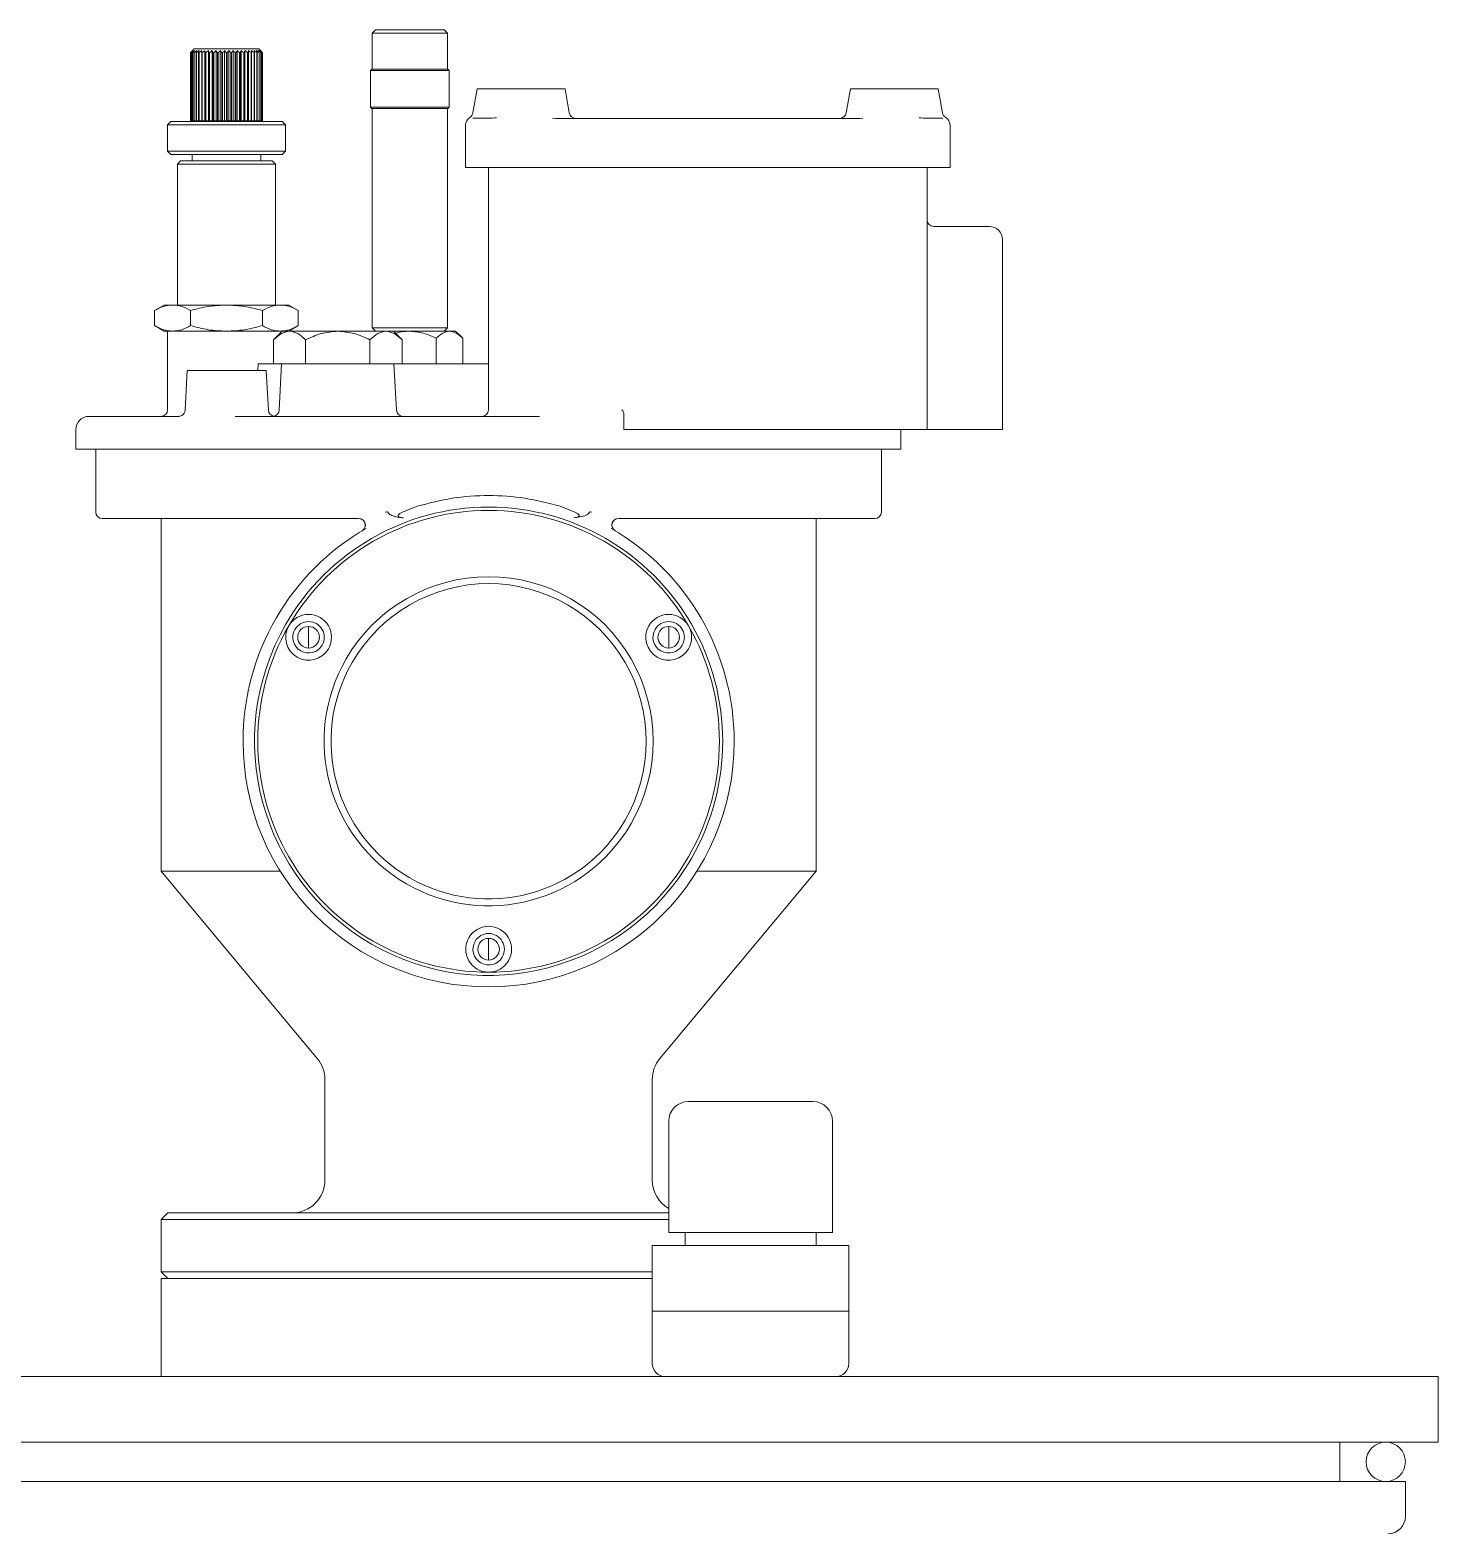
# Model space of a CAD drawing. Header units: millimetres. Extents: x 51507 to 66627, y -17810 to -7118.
# Drawn here: x 54397.4 to 54612.4, y -12029.4 to -11801.1 of the extents above; entities that cross this region are included whole.
import ezdxf

# ---------------------------------------------------------------- set-up
doc = ezdxf.new("R2010")
doc.units = ezdxf.units.MM
doc.header["$LTSCALE"] = 10
doc.layers.add('粗实线', color=4, linetype='Continuous', lineweight=18)

msp = doc.modelspace()

# ---------------------------------------------------------------- linework, layer by layer
at = {"layer": '粗实线'}
for p, q in [((54450.125, -11801.104), (54449.625, -11801.604)), ((54450.125, -11801.104), (54455.375, -11801.104)), ((54455.375, -11801.104), (54460.625, -11801.104)), ((54461.125, -11801.604), (54460.625, -11801.104)), ((54449.625, -11801.604), (54449.625, -11807.104)), ((54455.375, -11801.604), (54449.625, -11801.604)), ((54461.125, -11801.604), (54455.375, -11801.604)), ((54461.125, -11807.104), (54461.125, -11801.604)), ((54421.881, -11815.004), (54421.881, -11804.569)), ((54421.885, -11804.569), (54421.892, -11804.569)), ((54421.885, -11815.004), (54421.885, -11804.569)), ((54421.892, -11815.004), (54421.892, -11804.569)), ((54421.969, -11804.569), (54421.99, -11804.569)), ((54421.969, -11815.004), (54421.969, -11804.569)), ((54421.99, -11815.004), (54421.99, -11804.569)), ((54422.139, -11804.569), (54422.172, -11804.569)), ((54422.139, -11815.004), (54422.139, -11804.569)), ((54422.441, -11804.004), (54422.142, -11804.303)), ((54422.172, -11815.004), (54422.172, -11804.569)), ((54422.391, -11804.569), (54422.437, -11804.569)), ((54422.391, -11815.004), (54422.391, -11804.569)), ((54422.437, -11815.004), (54422.437, -11804.569)), ((54425.026, -11804.004), (54422.441, -11804.004)), ((54422.721, -11804.569), (54422.779, -11804.569)), ((54422.721, -11815.004), (54422.721, -11804.569)), ((54422.779, -11815.004), (54422.779, -11804.569)), ((54423.126, -11804.569), (54423.194, -11804.569)), ((54423.126, -11815.004), (54423.126, -11804.569)), ((54423.194, -11815.004), (54423.194, -11804.569)), ((54423.597, -11804.569), (54423.675, -11804.569)), ((54423.597, -11815.004), (54423.597, -11804.569)), ((54423.675, -11815.004), (54423.675, -11804.569)), ((54424.086, -11815.004), (54424.086, -11804.269)), ((54424.127, -11804.569), (54424.214, -11804.569)), ((54424.127, -11815.004), (54424.127, -11804.569)), ((54424.214, -11815.004), (54424.214, -11804.569)), ((54424.617, -11815.004), (54424.617, -11804.269)), ((54424.709, -11815.004), (54424.709, -11804.569)), ((54424.709, -11804.569), (54424.756, -11804.569)), ((54424.756, -11804.569), (54424.803, -11804.569)), ((54424.803, -11815.004), (54424.803, -11804.569)), ((54432.309, -11804.004), (54425.026, -11804.004)), ((54425.191, -11815.004), (54425.191, -11804.269)), ((54425.333, -11804.569), (54425.433, -11804.569)), ((54425.333, -11815.004), (54425.333, -11804.569)), ((54425.433, -11815.004), (54425.433, -11804.569)), ((54425.8, -11815.004), (54425.8, -11804.269)), ((54425.989, -11804.569), (54426.093, -11804.569)), ((54425.989, -11815.004), (54425.989, -11804.569)), ((54426.093, -11815.004), (54426.093, -11804.569)), ((54426.433, -11815.004), (54426.433, -11804.269)), ((54426.668, -11804.569), (54426.773, -11804.569)), ((54426.668, -11815.004), (54426.668, -11804.569)), ((54426.773, -11815.004), (54426.773, -11804.569)), ((54427.081, -11815.004), (54427.081, -11804.269)), ((54427.357, -11815.004), (54427.357, -11804.569)), ((54427.357, -11804.569), (54427.463, -11804.569)), ((54427.463, -11815.004), (54427.463, -11804.569)), ((54427.734, -11815.004), (54427.734, -11804.269)), ((54428.046, -11804.569), (54428.152, -11804.569)), ((54428.046, -11815.004), (54428.046, -11804.569)), ((54428.152, -11815.004), (54428.152, -11804.569)), ((54428.382, -11815.004), (54428.382, -11804.269)), ((54428.725, -11804.569), (54428.828, -11804.569)), ((54428.725, -11815.004), (54428.725, -11804.569)), ((54428.828, -11815.004), (54428.828, -11804.569)), ((54429.013, -11815.004), (54429.013, -11804.269)), ((54429.383, -11804.569), (54429.481, -11804.569)), ((54429.383, -11815.004), (54429.383, -11804.569)), ((54429.481, -11815.004), (54429.481, -11804.569)), ((54429.619, -11815.004), (54429.619, -11804.269)), ((54430.009, -11804.569), (54430.102, -11804.569)), ((54430.009, -11815.004), (54430.009, -11804.569)), ((54430.102, -11815.004), (54430.102, -11804.569)), ((54430.189, -11815.004), (54430.189, -11804.269)), ((54430.593, -11804.569), (54430.679, -11804.569)), ((54430.593, -11815.004), (54430.593, -11804.569)), ((54430.679, -11815.004), (54430.679, -11804.569)), ((54430.715, -11815.004), (54430.715, -11804.269)), ((54431.127, -11804.569), (54431.204, -11804.569)), ((54431.127, -11815.004), (54431.127, -11804.569)), ((54431.204, -11815.004), (54431.204, -11804.569)), ((54431.601, -11804.569), (54431.669, -11804.569)), ((54431.601, -11815.004), (54431.601, -11804.569)), ((54431.669, -11815.004), (54431.669, -11804.569)), ((54432.009, -11804.569), (54432.065, -11804.569)), ((54432.009, -11815.004), (54432.009, -11804.569)), ((54432.065, -11815.004), (54432.065, -11804.569)), ((54432.608, -11804.303), (54432.309, -11804.004)), ((54432.344, -11804.569), (54432.389, -11804.569)), ((54432.344, -11815.004), (54432.344, -11804.569)), ((54432.389, -11815.004), (54432.389, -11804.569)), ((54432.6, -11804.569), (54432.632, -11804.569)), ((54432.6, -11815.004), (54432.6, -11804.569)), ((54432.632, -11815.004), (54432.632, -11804.569)), ((54432.774, -11804.569), (54432.794, -11804.569)), ((54432.774, -11815.004), (54432.774, -11804.569)), ((54432.794, -11815.004), (54432.794, -11804.569)), ((54432.863, -11804.569), (54432.869, -11804.569)), ((54432.863, -11815.004), (54432.863, -11804.569)), ((54432.869, -11815.004), (54432.869, -11804.569)), ((54449.575, -11807.104), (54449.375, -11807.304)), ((54449.375, -11807.304), (54449.375, -11812.904)), ((54455.375, -11807.304), (54449.375, -11807.304)), ((54449.575, -11807.104), (54455.375, -11807.104)), ((54455.375, -11807.104), (54461.175, -11807.104)), ((54461.375, -11807.304), (54455.375, -11807.304)), ((54461.375, -11807.304), (54461.175, -11807.104)), ((54461.375, -11812.904), (54461.375, -11807.304)), ((54465.669, -11810.104), (54465.021, -11813.777)), ((54465.669, -11810.104), (54479.082, -11810.104)), ((54479.082, -11810.104), (54479.729, -11813.777)), ((54522.669, -11810.104), (54522.021, -11813.777)), ((54522.669, -11810.104), (54536.082, -11810.104)), ((54536.082, -11810.104), (54536.729, -11813.777)), ((54449.375, -11812.904), (54449.575, -11813.104)), ((54449.375, -11812.904), (54455.375, -11812.904)), ((54455.375, -11813.104), (54449.575, -11813.104)), ((54449.625, -11813.104), (54449.625, -11846.604)), ((54455.375, -11812.904), (54461.375, -11812.904)), ((54461.175, -11813.104), (54455.375, -11813.104)), ((54461.125, -11846.604), (54461.125, -11813.104)), ((54461.175, -11813.104), (54461.375, -11812.904)), ((54477.168, -11814.572), (54477.599, -11814.604)), ((54477.599, -11814.604), (54524.151, -11814.604)), ((54524.151, -11814.604), (54524.535, -11814.576)), ((54418.875, -11815.104), (54418.375, -11815.604)), ((54418.375, -11815.604), (54418.375, -11819.604)), ((54418.476, -11815.604), (54418.375, -11815.604)), ((54436.375, -11815.604), (54418.476, -11815.604)), ((54418.875, -11815.104), (54418.97, -11815.104)), ((54418.97, -11815.104), (54435.875, -11815.104)), ((54421.885, -11815.004), (54421.881, -11815.004)), ((54421.892, -11815.004), (54421.885, -11815.004)), ((54421.969, -11815.004), (54421.892, -11815.004)), ((54421.99, -11815.004), (54421.969, -11815.004)), ((54422.139, -11815.004), (54421.99, -11815.004)), ((54422.172, -11815.004), (54422.139, -11815.004)), ((54422.391, -11815.004), (54422.172, -11815.004)), ((54422.437, -11815.004), (54422.391, -11815.004)), ((54422.721, -11815.004), (54422.437, -11815.004)), ((54422.779, -11815.004), (54422.721, -11815.004)), ((54423.126, -11815.004), (54422.779, -11815.004)), ((54423.194, -11815.004), (54423.126, -11815.004)), ((54423.597, -11815.004), (54423.194, -11815.004)), ((54423.675, -11815.004), (54423.597, -11815.004)), ((54424.086, -11815.004), (54423.675, -11815.004)), ((54423.875, -11815.004), (54423.875, -11815.104)), ((54424.127, -11815.004), (54424.086, -11815.004)), ((54424.214, -11815.004), (54424.127, -11815.004)), ((54424.617, -11815.004), (54424.214, -11815.004)), ((54424.709, -11815.004), (54424.617, -11815.004)), ((54424.803, -11815.004), (54424.709, -11815.004)), ((54425.191, -11815.004), (54424.803, -11815.004)), ((54425.333, -11815.004), (54425.191, -11815.004)), ((54425.433, -11815.004), (54425.333, -11815.004)), ((54425.8, -11815.004), (54425.433, -11815.004)), ((54425.989, -11815.004), (54425.8, -11815.004)), ((54426.093, -11815.004), (54425.989, -11815.004)), ((54426.433, -11815.004), (54426.093, -11815.004)), ((54426.668, -11815.004), (54426.433, -11815.004)), ((54426.773, -11815.004), (54426.668, -11815.004)), ((54427.081, -11815.004), (54426.773, -11815.004)), ((54427.357, -11815.004), (54427.081, -11815.004)), ((54427.463, -11815.004), (54427.357, -11815.004)), ((54427.734, -11815.004), (54427.463, -11815.004)), ((54428.046, -11815.004), (54427.734, -11815.004)), ((54428.152, -11815.004), (54428.046, -11815.004)), ((54428.382, -11815.004), (54428.152, -11815.004)), ((54428.725, -11815.004), (54428.382, -11815.004)), ((54428.828, -11815.004), (54428.725, -11815.004)), ((54429.013, -11815.004), (54428.828, -11815.004)), ((54429.383, -11815.004), (54429.013, -11815.004)), ((54429.481, -11815.004), (54429.383, -11815.004)), ((54429.619, -11815.004), (54429.481, -11815.004)), ((54430.009, -11815.004), (54429.619, -11815.004)), ((54430.102, -11815.004), (54430.009, -11815.004)), ((54430.189, -11815.004), (54430.102, -11815.004)), ((54430.593, -11815.004), (54430.189, -11815.004)), ((54430.679, -11815.004), (54430.593, -11815.004)), ((54430.715, -11815.004), (54430.679, -11815.004)), ((54431.127, -11815.004), (54430.715, -11815.004)), ((54430.875, -11815.104), (54430.875, -11815.004)), ((54431.204, -11815.004), (54431.127, -11815.004)), ((54431.601, -11815.004), (54431.204, -11815.004)), ((54431.669, -11815.004), (54431.601, -11815.004)), ((54432.009, -11815.004), (54431.669, -11815.004)), ((54432.065, -11815.004), (54432.009, -11815.004)), ((54432.344, -11815.004), (54432.065, -11815.004)), ((54432.389, -11815.004), (54432.344, -11815.004)), ((54432.6, -11815.004), (54432.389, -11815.004)), ((54432.632, -11815.004), (54432.6, -11815.004)), ((54432.774, -11815.004), (54432.632, -11815.004)), ((54432.794, -11815.004), (54432.774, -11815.004)), ((54432.863, -11815.004), (54432.794, -11815.004)), ((54432.869, -11815.004), (54432.863, -11815.004)), ((54436.375, -11815.604), (54435.875, -11815.104)), ((54436.375, -11819.604), (54436.375, -11815.604)), ((54463.875, -11815.695), (54463.875, -11815.997)), ((54463.875, -11822.104), (54463.875, -11815.997)), ((54537.875, -11815.613), (54537.875, -11815.997)), ((54537.875, -11815.997), (54537.875, -11822.104)), ((54418.375, -11819.604), (54418.875, -11820.104)), ((54418.375, -11819.604), (54418.476, -11819.604)), ((54418.476, -11819.604), (54436.375, -11819.604)), ((54418.97, -11820.104), (54418.875, -11820.104)), ((54435.875, -11820.104), (54418.97, -11820.104)), ((54420.375, -11821.104), (54419.875, -11821.604)), ((54419.875, -11821.604), (54419.875, -11843.104)), ((54427.375, -11821.604), (54419.875, -11821.604)), ((54420.375, -11821.104), (54427.375, -11821.104)), ((54422.125, -11820.104), (54422.125, -11821.104)), ((54427.375, -11821.104), (54434.375, -11821.104)), ((54434.875, -11821.604), (54427.375, -11821.604)), ((54432.625, -11821.104), (54432.625, -11820.104)), ((54434.875, -11821.604), (54434.375, -11821.104)), ((54434.875, -11843.104), (54434.875, -11821.604)), ((54435.875, -11820.104), (54436.375, -11819.604)), ((54468.875, -11822.104), (54463.875, -11822.104)), ((54467.375, -11859.104), (54467.375, -11822.104)), ((54468.875, -11822.104), (54532.875, -11822.104)), ((54537.875, -11822.104), (54532.875, -11822.104)), ((54534.375, -11822.104), (54534.375, -11862.104)), ((54543.875, -11831.104), (54535.375, -11831.104)), ((54545.875, -11833.104), (54545.875, -11845.604)), ((54417.875, -11843.104), (54416.403, -11843.954)), ((54416.406, -11843.952), (54416.406, -11846.255)), ((54419.148, -11843.104), (54417.875, -11843.104)), ((54427.375, -11843.104), (54419.148, -11843.104)), ((54421.89, -11843.952), (54421.89, -11846.255)), ((54435.602, -11843.104), (54427.375, -11843.104)), ((54432.86, -11843.952), (54432.86, -11846.255)), ((54436.875, -11843.104), (54435.602, -11843.104)), ((54438.348, -11843.954), (54436.875, -11843.104)), ((54438.345, -11843.952), (54438.345, -11846.255)), ((54416.403, -11846.253), (54417.875, -11847.104)), ((54436.875, -11847.104), (54438.348, -11846.253)), ((54449.625, -11846.604), (54450.125, -11847.104)), ((54449.625, -11846.604), (54455.375, -11846.604)), ((54455.375, -11846.604), (54461.125, -11846.604)), ((54460.625, -11847.104), (54461.125, -11846.604)), ((54545.875, -11845.604), (54545.875, -11862.104)), ((54419.148, -11847.104), (54417.875, -11847.104)), ((54418.375, -11847.104), (54418.375, -11859.104)), ((54427.375, -11847.104), (54419.148, -11847.104)), ((54435.602, -11847.104), (54427.375, -11847.104)), ((54435.875, -11847.104), (54434.557, -11848.422)), ((54434.56, -11852.104), (54434.56, -11848.418)), ((54435.875, -11847.104), (54435.602, -11847.104)), ((54435.875, -11847.104), (54437.014, -11847.104)), ((54437.014, -11847.104), (54444.375, -11847.104)), ((54439.468, -11852.104), (54439.468, -11848.418)), ((54444.375, -11847.104), (54451.736, -11847.104)), ((54449.283, -11852.104), (54449.283, -11848.418)), ((54451.736, -11847.104), (54452.875, -11847.104)), ((54454.194, -11848.422), (54452.875, -11847.104)), ((54452.875, -11847.104), (54455.375, -11847.104)), ((54454.19, -11852.104), (54454.19, -11848.418)), ((54455.375, -11847.104), (54461.437, -11847.104)), ((54459.417, -11848.186), (54459.417, -11852.104)), ((54461.437, -11847.104), (54462.375, -11847.104)), ((54463.461, -11848.189), (54462.375, -11847.104)), ((54463.458, -11848.186), (54463.458, -11852.104)), ((54421.39, -11853.104), (54421.073, -11859.156)), ((54421.39, -11853.104), (54427.424, -11853.104)), ((54427.424, -11853.104), (54433.457, -11853.104)), ((54432.141, -11853.104), (54432.226, -11852.104)), ((54432.226, -11852.104), (54434.56, -11852.104)), ((54433.774, -11859.156), (54433.457, -11853.104)), ((54436.427, -11852.104), (54434.56, -11852.104)), ((54435.794, -11852.104), (54435.425, -11859.156)), ((54436.427, -11852.104), (54437.601, -11852.104)), ((54439.468, -11852.104), (54437.601, -11852.104)), ((54443.201, -11852.104), (54439.468, -11852.104)), ((54443.201, -11852.104), (54445.55, -11852.104)), ((54449.283, -11852.104), (54445.55, -11852.104)), ((54451.149, -11852.104), (54449.283, -11852.104)), ((54451.149, -11852.104), (54452.324, -11852.104)), ((54454.19, -11852.104), (54452.324, -11852.104)), ((54453.326, -11859.156), (54452.956, -11852.104)), ((54454.19, -11852.104), (54463.337, -11852.104)), ((54464.326, -11852.104), (54466.62, -11852.104)), ((54406.375, -11860.104), (54420.189, -11860.104)), ((54420.474, -11860.021), (54419.908, -11860.137)), ((54420.436, -11860.009), (54420.558, -11859.962)), ((54428.717, -11860.104), (54475.169, -11860.104)), ((54488.081, -11859.912), (54488.081, -11862.104)), ((54404.375, -11862.104), (54404.375, -11865.104)), ((54488.081, -11862.104), (54528.375, -11862.104)), ((54534.375, -11862.104), (54528.375, -11862.104)), ((54530.375, -11865.104), (54530.375, -11862.104)), ((54535.375, -11862.104), (54534.375, -11862.104)), ((54543.875, -11862.104), (54535.375, -11862.104)), ((54545.875, -11862.104), (54543.875, -11862.104)), ((54404.375, -11865.104), (54467.375, -11865.104)), ((54407.409, -11865.104), (54407.409, -11874.704)), ((54467.375, -11865.104), (54530.375, -11865.104)), ((54527.409, -11865.104), (54527.409, -11874.704)), ((54454.259, -11874.704), (54456.5, -11873.825)), ((54478.318, -11873.825), (54480.558, -11874.704)), ((54447.578, -11875.704), (54408.409, -11875.704)), ((54417.409, -11875.704), (54417.409, -11929.514)), ((54451.633, -11874.704), (54451.896, -11874.668)), ((54482.922, -11874.668), (54483.185, -11874.704)), ((54526.409, -11875.704), (54487.239, -11875.704)), ((54517.409, -11929.514), (54517.409, -11875.704)), ((54439.912, -11893.829), (54439.912, -11892.179)), ((54494.905, -11893.829), (54494.905, -11892.179)), ((54439.912, -11893.829), (54439.912, -11895.479)), ((54494.905, -11893.829), (54494.905, -11895.479)), ((54435.569, -11929.514), (54417.409, -11929.514)), ((54441.25, -11958.123), (54417.409, -11929.514)), ((54493.568, -11958.123), (54517.409, -11929.514)), ((54517.409, -11929.514), (54499.249, -11929.514)), ((54467.409, -11941.454), (54467.409, -11939.804)), ((54467.409, -11941.454), (54467.409, -11943.104)), ((54442.409, -11961.324), (54442.409, -11976.704)), ((54492.409, -11961.324), (54492.409, -11976.704)), ((54497.909, -11964.704), (54516.909, -11964.704)), ((54494.909, -11967.704), (54494.909, -11984.704)), ((54519.909, -11984.704), (54519.909, -11967.704)), ((54418.409, -11981.704), (54417.409, -11982.704)), ((54417.409, -11982.704), (54417.409, -11990.704)), ((54494.909, -11982.704), (54417.409, -11982.704)), ((54418.409, -11981.704), (54494.909, -11981.704)), ((54494.909, -11984.704), (54519.909, -11984.704)), ((54497.409, -11984.704), (54497.409, -11986.704)), ((54517.409, -11986.704), (54517.409, -11984.704)), ((54517.409, -11984.704), (54517.409, -11986.704)), ((54492.409, -11986.704), (54492.409, -11996.704)), ((54492.409, -11986.704), (54522.409, -11986.704)), ((54522.409, -11996.704), (54522.409, -11986.704)), ((54417.409, -11990.704), (54492.409, -11990.704)), ((54418.409, -11991.704), (54417.409, -11990.704)), ((54417.409, -11991.704), (54417.409, -12006.704)), ((54417.409, -11991.704), (54432.053, -11991.704)), ((54432.053, -11991.704), (54492.409, -11991.704)), ((54492.409, -11996.704), (54492.409, -12004.704)), ((54522.409, -11996.704), (54492.409, -11996.704)), ((54522.409, -12004.704), (54522.409, -11996.704)), ((52722.409, -12006.704), (54612.409, -12006.704)), ((54612.409, -12016.704), (54612.409, -12006.704)), ((52722.409, -12016.704), (54612.409, -12016.704)), ((54597.409, -12016.704), (54597.409, -12022.704)), ((54607.409, -12022.704), (52727.409, -12022.704)), ((54607.409, -12022.704), (54607.409, -12028.034))]:
    msp.add_line(p, q, dxfattribs=at)
msp.add_circle((54604.409, -12019.704), 3, dxfattribs=at)
for centre, radius, start, end in [((54464.036, -11813.604), 1, 302.38732, 350), ((54480.714, -11813.604), 1, 190, 270), ((54521.036, -11813.604), 1, 270, 350), ((54537.714, -11813.604), 1, 190, 237.61268), ((54535.375, -11830.104), 1, 180, 270), ((54543.875, -11833.104), 2, 0, 90), ((54406.375, -11862.104), 2, 90, 180), ((54417.375, -11859.104), 1, 270, 0), ((54420.075, -11859.104), 1, 299.37283, 357), ((54434.773, -11859.104), 1, 183, 270), ((54434.426, -11859.104), 1, 279.97381, 357), ((54454.324, -11859.104), 1, 183, 270), ((54466.375, -11859.104), 1, 270, 0), ((54467.409, -11909.704), 35.75, 330, 150), ((54408.409, -11874.704), 1, 180, 270), ((54467.409, -11909.704), 35.25, 30, 150), ((54447.578, -11876.704), 1, 0, 90), ((54487.239, -11876.704), 1, 90, 238.99728), ((54526.409, -11874.704), 1, 270, 360), ((54467.409, -11909.704), 37.5, 119.93416, 180), ((54447.578, -11876.704), 1, 301.00272, 0), ((54467.409, -11909.704), 37.5, 0, 60.06584), ((54467.409, -11909.704), 25.124, 330, 150), ((54467.409, -11909.704), 24.07, 330, 150), ((54467.409, -11909.704), 35.75, 150, 330), ((54467.409, -11909.704), 35.25, 150, 270), ((54439.912, -11893.829), 3.5, 150, 330), ((54439.912, -11893.829), 3.5, 330, 150), ((54439.912, -11893.829), 2.4, 330, 150), ((54439.912, -11893.829), 1.65, 90, 270), ((54439.912, -11893.829), 1.65, 270, 90), ((54494.905, -11893.829), 3.5, 150, 330), ((54494.905, -11893.829), 3.5, 30, 150), ((54494.905, -11893.829), 2.4, 330, 150), ((54494.905, -11893.829), 1.65, 90, 270), ((54494.905, -11893.829), 1.65, 270, 90), ((54467.409, -11909.704), 35.25, 330, 30), ((54494.905, -11893.829), 3.5, 330, 30), ((54439.912, -11893.829), 2.4, 150, 330), ((54494.905, -11893.829), 2.4, 150, 330), ((54467.409, -11909.704), 25.124, 150, 330), ((54467.409, -11909.704), 24.07, 150, 330), ((54467.409, -11909.704), 37.5, 180, 270), ((54467.409, -11909.704), 37.5, 270, 0), ((54467.409, -11909.704), 35.25, 270, 330), ((54467.409, -11941.454), 3.5, 330, 150), ((54467.409, -11941.454), 3.5, 150, 270), ((54467.409, -11941.454), 2.4, 150, 330), ((54467.409, -11941.454), 2.4, 330, 150), ((54467.409, -11941.454), 1.65, 90, 270), ((54467.409, -11941.454), 1.65, 270, 90), ((54467.409, -11941.454), 3.5, 270, 330), ((54437.409, -11961.324), 5, 0, 39.80557), ((54497.409, -11961.324), 5, 140.19443, 180), ((54497.909, -11967.704), 3, 90, 180), ((54516.909, -11967.704), 3, 360, 90), ((54437.409, -11976.704), 5, 270, 0), ((54497.409, -11976.704), 5, 180, 240), ((54494.409, -12004.704), 2, 180, 270), ((54520.409, -12004.704), 2, 270, 0), ((54604.739, -12028.034), 2.67, 270, 360)]:
    msp.add_arc(centre, radius, start, end, dxfattribs=at)
for points, knots in [([(54421.881, -11804.569), (54421.936, -11804.513), (54422.033, -11804.412), (54422.132, -11804.313), (54422.175, -11804.269)], [0, 0, 0, 0, 0.23525754, 0.4201018, 0.4201018, 0.4201018, 0.4201018]), ([(54422.175, -11804.269), (54422.121, -11804.325), (54422.023, -11804.424), (54421.927, -11804.525), (54421.885, -11804.569)], [0, 0, 0, 0, 0.23381414, 0.41752619, 0.41752619, 0.41752619, 0.41752619]), ([(54421.892, -11804.569), (54421.953, -11804.513), (54422.062, -11804.412), (54422.172, -11804.313), (54422.22, -11804.269)], [0, 0, 0, 0, 0.24898887, 0.44462196, 0.44462196, 0.44462196, 0.44462196]), ([(54422.22, -11804.269), (54422.173, -11804.325), (54422.089, -11804.424), (54422.006, -11804.525), (54421.969, -11804.569)], [0, 0, 0, 0, 0.21913395, 0.39131151, 0.39131151, 0.39131151, 0.39131151]), ([(54421.99, -11804.569), (54422.056, -11804.513), (54422.174, -11804.412), (54422.294, -11804.313), (54422.347, -11804.269)], [0, 0, 0, 0, 0.2611622, 0.46636, 0.46636, 0.46636, 0.46636]), ([(54422.347, -11804.269), (54422.308, -11804.325), (54422.238, -11804.424), (54422.169, -11804.525), (54422.139, -11804.569)], [0, 0, 0, 0, 0.20447318, 0.3651315, 0.3651315, 0.3651315, 0.3651315]), ([(54422.172, -11804.569), (54422.243, -11804.513), (54422.369, -11804.412), (54422.496, -11804.313), (54422.553, -11804.269)], [0, 0, 0, 0, 0.27126857, 0.48440705, 0.48440705, 0.48440705, 0.48440705]), ([(54422.553, -11804.269), (54422.522, -11804.325), (54422.468, -11804.424), (54422.414, -11804.525), (54422.391, -11804.569)], [0, 0, 0, 0, 0.19086131, 0.34082454, 0.34082454, 0.34082454, 0.34082454]), ([(54422.437, -11804.569), (54422.51, -11804.513), (54422.642, -11804.412), (54422.776, -11804.313), (54422.834, -11804.269)], [0, 0, 0, 0, 0.27892687, 0.49808256, 0.49808256, 0.49808256, 0.49808256]), ([(54422.834, -11804.269), (54422.813, -11804.325), (54422.775, -11804.424), (54422.738, -11804.525), (54422.721, -11804.569)], [0, 0, 0, 0, 0.1794829, 0.32050591, 0.32050591, 0.32050591, 0.32050591]), ([(54422.779, -11804.569), (54422.855, -11804.513), (54422.99, -11804.412), (54423.127, -11804.313), (54423.188, -11804.269)], [0, 0, 0, 0, 0.28386906, 0.50690787, 0.50690787, 0.50690787, 0.50690787]), ([(54423.188, -11804.269), (54423.176, -11804.325), (54423.155, -11804.424), (54423.135, -11804.525), (54423.126, -11804.569)], [0, 0, 0, 0, 0.17155857, 0.30635528, 0.30635528, 0.30635528, 0.30635528]), ([(54423.194, -11804.569), (54423.271, -11804.513), (54423.407, -11804.412), (54423.546, -11804.313), (54423.607, -11804.269)], [0, 0, 0, 0, 0.28593042, 0.51058886, 0.51058886, 0.51058886, 0.51058886]), ([(54423.607, -11804.269), (54423.605, -11804.325), (54423.602, -11804.424), (54423.598, -11804.525), (54423.597, -11804.569)], [0, 0, 0, 0, 0.16810002, 0.30017929, 0.30017929, 0.30017929, 0.30017929]), ([(54423.675, -11804.569), (54423.751, -11804.513), (54423.887, -11804.412), (54424.025, -11804.313), (54424.086, -11804.269)], [0, 0, 0, 0, 0.285044, 0.50900598, 0.50900598, 0.50900598, 0.50900598]), ([(54424.086, -11804.269), (54424.094, -11804.325), (54424.108, -11804.424), (54424.121, -11804.525), (54424.127, -11804.569)], [0, 0, 0, 0, 0.16959896, 0.30285598, 0.30285598, 0.30285598, 0.30285598]), ([(54424.214, -11804.569), (54424.289, -11804.513), (54424.422, -11804.412), (54424.557, -11804.313), (54424.617, -11804.269)], [0, 0, 0, 0, 0.28123848, 0.50221043, 0.50221043, 0.50221043, 0.50221043]), ([(54424.617, -11804.269), (54424.634, -11804.325), (54424.665, -11804.424), (54424.696, -11804.525), (54424.709, -11804.569)], [0, 0, 0, 0, 0.17583823, 0.31399755, 0.31399755, 0.31399755, 0.31399755]), ([(54424.803, -11804.569), (54424.875, -11804.513), (54425.003, -11804.412), (54425.134, -11804.313), (54425.191, -11804.269)], [0, 0, 0, 0, 0.27463905, 0.49042575, 0.49042575, 0.49042575, 0.49042575]), ([(54425.191, -11804.269), (54425.218, -11804.325), (54425.265, -11804.424), (54425.313, -11804.525), (54425.333, -11804.569)], [0, 0, 0, 0, 0.18597829, 0.33210485, 0.33210485, 0.33210485, 0.33210485]), ([(54425.433, -11804.569), (54425.501, -11804.513), (54425.622, -11804.412), (54425.745, -11804.313), (54425.8, -11804.269)], [0, 0, 0, 0, 0.26547155, 0.47405525, 0.47405525, 0.47405525, 0.47405525]), ([(54425.8, -11804.269), (54425.835, -11804.325), (54425.899, -11804.424), (54425.962, -11804.525), (54425.989, -11804.569)], [0, 0, 0, 0, 0.19884598, 0.35508292, 0.35508292, 0.35508292, 0.35508292]), ([(54426.093, -11804.569), (54426.156, -11804.513), (54426.269, -11804.412), (54426.383, -11804.313), (54426.433, -11804.269)], [0, 0, 0, 0, 0.25407045, 0.45369619, 0.45369619, 0.45369619, 0.45369619]), ([(54426.433, -11804.269), (54426.477, -11804.325), (54426.556, -11804.424), (54426.633, -11804.525), (54426.668, -11804.569)], [0, 0, 0, 0, 0.21322124, 0.38075309, 0.38075309, 0.38075309, 0.38075309]), ([(54426.773, -11804.569), (54426.83, -11804.513), (54426.932, -11804.412), (54427.036, -11804.313), (54427.081, -11804.269)], [0, 0, 0, 0, 0.24089152, 0.43016244, 0.43016244, 0.43016244, 0.43016244]), ([(54427.081, -11804.269), (54427.133, -11804.325), (54427.225, -11804.424), (54427.317, -11804.525), (54427.357, -11804.569)], [0, 0, 0, 0, 0.22800537, 0.40715337, 0.40715337, 0.40715337, 0.40715337]), ([(54427.463, -11804.569), (54427.513, -11804.513), (54427.603, -11804.412), (54427.694, -11804.313), (54427.734, -11804.269)], [0, 0, 0, 0, 0.22652986, 0.40451668, 0.40451668, 0.40451668, 0.40451668]), ([(54427.734, -11804.269), (54427.793, -11804.325), (54427.898, -11804.424), (54428.001, -11804.525), (54428.046, -11804.569)], [0, 0, 0, 0, 0.24227943, 0.43264282, 0.43264282, 0.43264282, 0.43264282]), ([(54428.152, -11804.569), (54428.194, -11804.513), (54428.271, -11804.412), (54428.348, -11804.313), (54428.382, -11804.269)], [0, 0, 0, 0, 0.21174212, 0.37811006, 0.37811006, 0.37811006, 0.37811006]), ([(54428.382, -11804.269), (54428.446, -11804.325), (54428.561, -11804.424), (54428.675, -11804.525), (54428.725, -11804.569)], [0, 0, 0, 0, 0.25530403, 0.4559011, 0.4559011, 0.4559011, 0.4559011]), ([(54428.828, -11804.569), (54428.862, -11804.513), (54428.924, -11804.412), (54428.986, -11804.313), (54429.013, -11804.269)], [0, 0, 0, 0, 0.19746588, 0.35261683, 0.35261683, 0.35261683, 0.35261683]), ([(54429.013, -11804.269), (54429.083, -11804.325), (54429.207, -11804.424), (54429.329, -11804.525), (54429.383, -11804.569)], [0, 0, 0, 0, 0.26649905, 0.47589224, 0.47589224, 0.47589224, 0.47589224]), ([(54429.481, -11804.569), (54429.507, -11804.513), (54429.552, -11804.412), (54429.599, -11804.313), (54429.619, -11804.269)], [0, 0, 0, 0, 0.18481612, 0.33002803, 0.33002803, 0.33002803, 0.33002803]), ([(54429.619, -11804.269), (54429.692, -11804.325), (54429.823, -11804.424), (54429.952, -11804.525), (54430.009, -11804.569)], [0, 0, 0, 0, 0.27542163, 0.49182547, 0.49182547, 0.49182547, 0.49182547]), ([(54430.102, -11804.569), (54430.118, -11804.513), (54430.147, -11804.412), (54430.176, -11804.313), (54430.189, -11804.269)], [0, 0, 0, 0, 0.17501799, 0.31253141, 0.31253141, 0.31253141, 0.31253141]), ([(54430.189, -11804.269), (54430.265, -11804.325), (54430.4, -11804.424), (54430.534, -11804.525), (54430.593, -11804.569)], [0, 0, 0, 0, 0.28174872, 0.50312386, 0.50312386, 0.50312386, 0.50312386]), ([(54430.679, -11804.569), (54430.685, -11804.513), (54430.697, -11804.412), (54430.71, -11804.313), (54430.715, -11804.269)], [0, 0, 0, 0, 0.16922556, 0.30218781, 0.30218781, 0.30218781, 0.30218781]), ([(54430.715, -11804.269), (54430.792, -11804.325), (54430.93, -11804.424), (54431.067, -11804.525), (54431.127, -11804.569)], [0, 0, 0, 0, 0.28526487, 0.50940271, 0.50940271, 0.50940271, 0.50940271]), ([(54431.188, -11804.269), (54431.266, -11804.325), (54431.404, -11804.424), (54431.541, -11804.525), (54431.601, -11804.569)], [0, 0, 0, 0, 0.28585472, 0.51045602, 0.51045602, 0.51045602, 0.51045602]), ([(54431.204, -11804.569), (54431.201, -11804.513), (54431.196, -11804.412), (54431.191, -11804.313), (54431.188, -11804.269)], [0, 0, 0, 0, 0.16822711, 0.30040486, 0.30040486, 0.30040486, 0.30040486]), ([(54431.601, -11804.269), (54431.678, -11804.325), (54431.815, -11804.424), (54431.95, -11804.525), (54432.009, -11804.569)], [0, 0, 0, 0, 0.2834992, 0.50624973, 0.50624973, 0.50624973, 0.50624973]), ([(54431.669, -11804.569), (54431.656, -11804.513), (54431.634, -11804.412), (54431.611, -11804.313), (54431.601, -11804.269)], [0, 0, 0, 0, 0.17216764, 0.30744151, 0.30744151, 0.30744151, 0.30744151]), ([(54431.948, -11804.269), (54432.022, -11804.325), (54432.155, -11804.424), (54432.286, -11804.525), (54432.344, -11804.569)], [0, 0, 0, 0, 0.27827495, 0.49692068, 0.49692068, 0.49692068, 0.49692068]), ([(54432.065, -11804.569), (54432.044, -11804.513), (54432.005, -11804.412), (54431.965, -11804.313), (54431.948, -11804.269)], [0, 0, 0, 0, 0.18049085, 0.32230435, 0.32230435, 0.32230435, 0.32230435]), ([(54432.222, -11804.269), (54432.293, -11804.325), (54432.42, -11804.424), (54432.545, -11804.525), (54432.6, -11804.569)], [0, 0, 0, 0, 0.27035673, 0.48278098, 0.48278098, 0.48278098, 0.48278098]), ([(54432.389, -11804.569), (54432.358, -11804.513), (54432.302, -11804.412), (54432.247, -11804.313), (54432.222, -11804.269)], [0, 0, 0, 0, 0.1921499, 0.34312403, 0.34312403, 0.34312403, 0.34312403]), ([(54432.42, -11804.269), (54432.486, -11804.325), (54432.605, -11804.424), (54432.723, -11804.525), (54432.774, -11804.569)], [0, 0, 0, 0, 0.26002345, 0.46432865, 0.46432865, 0.46432865, 0.46432865]), ([(54432.632, -11804.569), (54432.593, -11804.513), (54432.523, -11804.412), (54432.451, -11804.313), (54432.42, -11804.269)], [0, 0, 0, 0, 0.20591879, 0.36771129, 0.36771129, 0.36771129, 0.36771129]), ([(54432.538, -11804.269), (54432.599, -11804.325), (54432.708, -11804.424), (54432.816, -11804.525), (54432.863, -11804.569)], [0, 0, 0, 0, 0.2476683, 0.44226583, 0.44226583, 0.44226583, 0.44226583]), ([(54432.794, -11804.569), (54432.746, -11804.513), (54432.662, -11804.412), (54432.576, -11804.313), (54432.538, -11804.269)], [0, 0, 0, 0, 0.22062511, 0.3939725, 0.3939725, 0.3939725, 0.3939725]), ([(54432.869, -11804.569), (54432.815, -11804.513), (54432.728, -11804.423), (54432.641, -11804.335), (54432.608, -11804.303)], [0, 0, 0, 0, 0.23532736, 0.37293653, 0.37293653, 0.37293653, 0.37293653]), ([(54464.572, -11814.448), (54464.473, -11814.521), (54464.273, -11814.669), (54464.051, -11814.987), (54463.903, -11815.35), (54463.884, -11815.612), (54463.875, -11815.741)], [0, 0, 0, 0, 0.3814936, 0.7682211, 1.1537179, 1.5311123, 1.5311123, 1.5311123, 1.5311123]), ([(54464.976, -11814.561), (54465.121, -11814.575), (54465.411, -11814.603), (54466.253, -11814.598), (54467.316, -11814.6), (54468.174, -11814.552), (54468.603, -11814.527)], [0, 0, 0, 0, 0.9082968, 1.8153761, 2.7229602, 3.629613, 3.629613, 3.629613, 3.629613]), ([(54533.147, -11814.527), (54533.577, -11814.552), (54534.435, -11814.6), (54535.499, -11814.598), (54536.34, -11814.603), (54536.629, -11814.575), (54536.774, -11814.561)], [0, 0, 0, 0, 0.9081559, 1.8152721, 2.7228076, 3.6296135, 3.6296135, 3.6296135, 3.6296135]), ([(54537.875, -11815.74), (54537.866, -11815.611), (54537.848, -11815.35), (54537.7, -11814.986), (54537.478, -11814.669), (54537.278, -11814.521), (54537.178, -11814.448)], [0, 0, 0, 0, 0.3772144, 0.7625564, 1.1490005, 1.529875, 1.529875, 1.529875, 1.529875]), ([(54419.148, -11843.104), (54418.683, -11843.147), (54417.754, -11843.235), (54416.855, -11843.713), (54416.406, -11843.952)], [0, 0, 0, 0, 1.4505037, 2.899549, 2.899549, 2.899549, 2.899549]), ([(54421.89, -11843.952), (54421.44, -11843.713), (54420.541, -11843.235), (54419.612, -11843.147), (54419.148, -11843.104)], [0, 0, 0, 0, 1.45089, 2.8995572, 2.8995572, 2.8995572, 2.8995572]), ([(54427.375, -11843.104), (54426.442, -11843.148), (54424.584, -11843.235), (54422.786, -11843.714), (54421.89, -11843.952)], [0, 0, 0, 0, 2.7943741, 5.5660991, 5.5660991, 5.5660991, 5.5660991]), ([(54432.86, -11843.952), (54431.958, -11843.712), (54430.16, -11843.234), (54428.301, -11843.147), (54427.375, -11843.104)], [0, 0, 0, 0, 2.7923169, 5.5661221, 5.5661221, 5.5661221, 5.5661221]), ([(54435.602, -11843.104), (54435.138, -11843.147), (54434.208, -11843.235), (54433.309, -11843.713), (54432.86, -11843.952)], [0, 0, 0, 0, 1.4505037, 2.899549, 2.899549, 2.899549, 2.899549]), ([(54438.345, -11843.952), (54437.895, -11843.713), (54436.996, -11843.235), (54436.067, -11843.147), (54435.602, -11843.104)], [0, 0, 0, 0, 1.45089, 2.8995572, 2.8995572, 2.8995572, 2.8995572]), ([(54416.406, -11846.255), (54416.855, -11846.494), (54417.754, -11846.973), (54418.684, -11847.06), (54419.148, -11847.104)], [0, 0, 0, 0, 1.45089, 2.8995572, 2.8995572, 2.8995572, 2.8995572]), ([(54419.148, -11847.104), (54419.613, -11847.06), (54420.542, -11846.972), (54421.441, -11846.494), (54421.89, -11846.255)], [0, 0, 0, 0, 1.4505037, 2.899549, 2.899549, 2.899549, 2.899549]), ([(54421.89, -11846.255), (54422.786, -11846.493), (54424.584, -11846.972), (54426.442, -11847.059), (54427.375, -11847.104)], [0, 0, 0, 0, 2.7717249, 5.5660991, 5.5660991, 5.5660991, 5.5660991]), ([(54427.375, -11847.104), (54428.301, -11847.06), (54430.16, -11846.973), (54431.958, -11846.495), (54432.86, -11846.255)], [0, 0, 0, 0, 2.7738052, 5.5661221, 5.5661221, 5.5661221, 5.5661221]), ([(54432.86, -11846.255), (54433.31, -11846.494), (54434.209, -11846.973), (54435.138, -11847.06), (54435.602, -11847.104)], [0, 0, 0, 0, 1.45089, 2.8995572, 2.8995572, 2.8995572, 2.8995572]), ([(54435.602, -11847.104), (54436.067, -11847.06), (54436.997, -11846.972), (54437.896, -11846.494), (54438.345, -11846.255)], [0, 0, 0, 0, 1.4505037, 2.899549, 2.899549, 2.899549, 2.899549]), ([(54437.014, -11847.104), (54436.588, -11847.178), (54435.731, -11847.327), (54434.952, -11848.054), (54434.56, -11848.418)], [0, 0, 0, 0, 1.4159546, 2.8444571, 2.8444571, 2.8444571, 2.8444571]), ([(54439.468, -11848.418), (54439.079, -11848.056), (54438.3, -11847.329), (54437.443, -11847.179), (54437.014, -11847.104)], [0, 0, 0, 0, 1.4195278, 2.8443249, 2.8443249, 2.8443249, 2.8443249]), ([(54444.375, -11847.104), (54443.521, -11847.178), (54441.808, -11847.327), (54440.249, -11848.054), (54439.468, -11848.418)], [0, 0, 0, 0, 2.5537317, 5.1204917, 5.1204917, 5.1204917, 5.1204917]), ([(54449.283, -11848.418), (54448.502, -11848.055), (54446.944, -11847.328), (54445.231, -11847.178), (54444.375, -11847.104)], [0, 0, 0, 0, 2.5634843, 5.1204777, 5.1204777, 5.1204777, 5.1204777]), ([(54451.736, -11847.104), (54451.31, -11847.178), (54450.453, -11847.327), (54449.674, -11848.054), (54449.283, -11848.418)], [0, 0, 0, 0, 1.4159546, 2.8444571, 2.8444571, 2.8444571, 2.8444571]), ([(54454.19, -11848.418), (54453.801, -11848.056), (54453.022, -11847.329), (54452.165, -11847.179), (54451.736, -11847.104)], [0, 0, 0, 0, 1.4195278, 2.8443249, 2.8443249, 2.8443249, 2.8443249]), ([(54453.211, -11847.44), (54453.24, -11847.428), (54453.918, -11847.155), (54454.662, -11847.129), (54455.375, -11847.104)], [0, 0, 0, 0, 0.0922045, 2.1995884, 2.1995884, 2.1995884, 2.1995884]), ([(54455.375, -11847.104), (54456.08, -11847.165), (54457.491, -11847.288), (54458.774, -11847.887), (54459.417, -11848.186)], [0, 0, 0, 0, 2.1059705, 4.2168631, 4.2168631, 4.2168631, 4.2168631]), ([(54459.417, -11848.186), (54459.737, -11847.888), (54460.379, -11847.289), (54461.084, -11847.165), (54461.437, -11847.104)], [0, 0, 0, 0, 1.1690226, 2.3423852, 2.3423852, 2.3423852, 2.3423852]), ([(54461.437, -11847.104), (54461.789, -11847.165), (54462.494, -11847.287), (54463.136, -11847.886), (54463.458, -11848.186)], [0, 0, 0, 0, 1.1660804, 2.342494, 2.342494, 2.342494, 2.342494]), ([(54463.337, -11852.104), (54463.456, -11852.104), (54463.694, -11852.104), (54464.004, -11852.104), (54464.238, -11852.104), (54464.296, -11852.104), (54464.326, -11852.104)], [0, 0, 0, 0, 0.2471317, 0.49421606, 0.74101606, 0.98850667, 0.98850667, 0.98850667, 0.98850667]), ([(54466.62, -11852.104), (54466.724, -11852.104), (54466.933, -11852.104), (54467.177, -11852.104), (54467.343, -11852.104), (54467.365, -11852.104), (54467.375, -11852.104)], [0, 0, 0, 0, 0.18879741, 0.37741935, 0.5662164, 0.7551999, 0.7551999, 0.7551999, 0.7551999]), ([(54487.741, -11859.104), (54487.797, -11859.154), (54487.91, -11859.256), (54488.05, -11859.532), (54488.069, -11859.76), (54488.081, -11859.912)], [0, 0, 0, 0, 0.22654121, 0.45435433, 0.90841286, 0.90841286, 0.90841286, 0.90841286]), ([(54456.5, -11873.825), (54458.275, -11873.366), (54461.828, -11872.445), (54467.399, -11872.083), (54472.979, -11872.444), (54476.535, -11873.364), (54478.318, -11873.825)], [0, 0, 0, 0, 5.5239088, 11.0615449, 16.5797306, 22.129166, 22.129166, 22.129166, 22.129166]), ([(54447.839, -11875.738), (54447.897, -11875.756), (54448.016, -11875.793), (54448.191, -11875.892), (54448.349, -11876.031), (54448.478, -11876.21), (54448.565, -11876.426), (54448.598, -11876.665), (54448.571, -11876.918), (54448.508, -11877.069), (54448.476, -11877.145)], [0, 0, 0, 0, 0.1894677, 0.3875099, 0.5941559, 0.8105673, 1.0378333, 1.2759861, 1.5237532, 1.7800269, 1.7800269, 1.7800269, 1.7800269]), ([(54451.896, -11874.668), (54451.904, -11874.668), (54451.921, -11874.667), (54451.95, -11874.678), (54451.965, -11874.694), (54451.974, -11874.704)], [0, 0, 0, 0, 0.025116385, 0.050151874, 0.089515838, 0.089515838, 0.089515838, 0.089515838]), ([(54451.974, -11874.704), (54451.997, -11874.733), (54452.044, -11874.793), (54452.09, -11874.856), (54452.113, -11874.888)], [0, 0, 0, 0, 0.1127377, 0.23109935, 0.23109935, 0.23109935, 0.23109935]), ([(54454.399, -11875.601), (54453.996, -11875.55), (54453.391, -11875.473), (54452.699, -11875.261), (54452.321, -11875.094), (54452.175, -11874.949), (54452.113, -11874.888)], [0, 0, 0, 0, 1.2141252, 1.8233354, 2.1759505, 2.4359971, 2.4359971, 2.4359971, 2.4359971]), ([(54454.259, -11874.704), (54454.119, -11874.778), (54453.895, -11874.896), (54453.677, -11875.071), (54453.596, -11875.19), (54453.579, -11875.258), (54453.586, -11875.309), (54453.608, -11875.36), (54453.67, -11875.42), (54453.782, -11875.477), (54454.023, -11875.555), (54454.238, -11875.581), (54454.399, -11875.601)], [0, 0, 0, 0, 0.4623742, 0.7358312, 0.838185, 0.9247502, 0.9698973, 1.0150634, 1.1136673, 1.2348667, 1.3861757, 1.8445299, 1.8445299, 1.8445299, 1.8445299]), ([(54480.419, -11875.601), (54480.581, -11875.581), (54480.797, -11875.554), (54481.04, -11875.476), (54481.152, -11875.417), (54481.212, -11875.356), (54481.233, -11875.304), (54481.238, -11875.253), (54481.219, -11875.186), (54481.137, -11875.068), (54480.92, -11874.894), (54480.698, -11874.777), (54480.558, -11874.704)], [0, 0, 0, 0, 0.4623317, 0.6140325, 0.7352869, 0.8340201, 0.8794985, 0.9252213, 1.0115746, 1.1137955, 1.3859563, 1.8445141, 1.8445141, 1.8445141, 1.8445141]), ([(54482.704, -11874.888), (54482.642, -11874.948), (54482.348, -11875.232), (54481.524, -11875.441), (54480.815, -11875.544), (54480.419, -11875.601)], [0, 0, 0, 0, 0.2603657, 1.2209634, 2.4373964, 2.4373964, 2.4373964, 2.4373964]), ([(54482.704, -11874.888), (54482.728, -11874.856), (54482.774, -11874.793), (54482.821, -11874.733), (54482.844, -11874.704)], [0, 0, 0, 0, 0.11836165, 0.23109935, 0.23109935, 0.23109935, 0.23109935]), ([(54482.844, -11874.704), (54482.851, -11874.696), (54482.862, -11874.683), (54482.883, -11874.672), (54482.902, -11874.667), (54482.915, -11874.668), (54482.922, -11874.668)], [0, 0, 0, 0, 0.030489145, 0.050170869, 0.069829447, 0.089625022, 0.089625022, 0.089625022, 0.089625022]), ([(54486.342, -11877.145), (54486.31, -11877.069), (54486.247, -11876.918), (54486.22, -11876.665), (54486.253, -11876.426), (54486.34, -11876.21), (54486.468, -11876.031), (54486.627, -11875.892), (54486.802, -11875.793), (54486.921, -11875.756), (54486.979, -11875.738)], [0, 0, 0, 0, 0.2562737, 0.5040408, 0.7421935, 0.9694595, 1.185871, 1.392517, 1.5905592, 1.7800269, 1.7800269, 1.7800269, 1.7800269])]:
    msp.add_open_spline(points, degree=3, knots=knots, dxfattribs=at)

doc.saveas('drawing.dxf')
